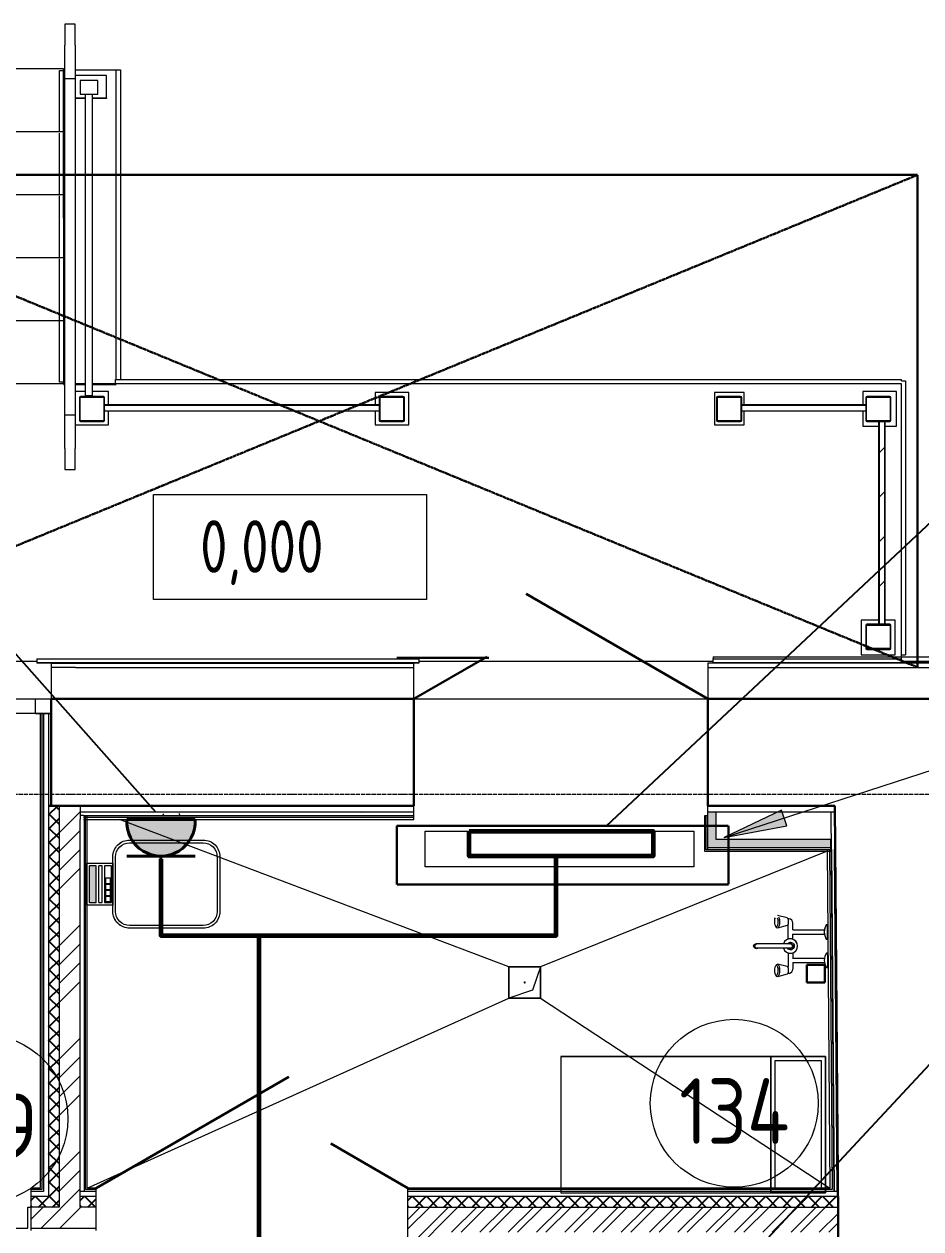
# Model space of a CAD drawing. Header units: millimetres. Extents: x -32 to 417638015, y -35 to 175284279.
# Drawn here: x 220650 to 224921, y 92743 to 98480 of the extents above; entities that cross this region are included whole.
import ezdxf
from ezdxf.enums import TextEntityAlignment as Align

# ---------------------------------------------------------------- set-up
doc = ezdxf.new("R2010")
doc.units = ezdxf.units.MM
doc.linetypes.add('ADSK_Линия сетки', pattern=[25, 20, -2.5, 0, -2.5])
doc.linetypes.add('ADSK_Штриховая_ш3 п1_5', pattern=[4.5, 3, -1.5])
for name, color, linetype, lineweight in [('.', 7, 'Continuous', 40), ('_ЭМ_гофра', 5, 'Continuous', 60), ('_ЭМ_ТХ_пищеблок', 7, 'Continuous', 30), ('Аннотация', 7, 'Continuous', 18), ('Атрибут', 7, 'Continuous', 5), ('Двери', 7, 'Continuous', 9), ('Лестницы', 7, 'Continuous', 9), ('Обобщенные модели', 7, 'Continuous', 18), ('Оборудование', 7, 'Continuous', 18), ('Ограждение', 7, 'Continuous', 9), ('Оси', 253, 'Continuous', 9), ('Отметки', 7, 'Continuous', 9), ('Перекрытие', 7, 'Continuous', 18), ('Пищ_ОБорудование', 7, 'Continuous', 0), ('Стены внутренние', 7, 'Continuous', 18), ('Стены наружные', 7, 'Continuous', 18), ('Стены несущие', 7, 'Continuous', 30), ('Стены отделка', 7, 'Continuous', 30), ('Стены штриховка', 7, 'Continuous', 9), ('ТХ', 5, 'Continuous', 0), ('ШТРИХОВКА', 252, 'Continuous', 15), ('ЭМ', 5, 'Continuous', 40), ('ЭО', 94, 'Continuous', 30)]:
    doc.layers.add(name, color=color, linetype=linetype, lineweight=lineweight)
for name, color, linetype in [('PDF __ЭМ_Надписи', 7, 'Continuous'), ('Тонкая', 7, 'Continuous'), ('ЭОМ_Лотки рабочие', 5, 'Continuous')]:
    doc.layers.add(name, color=color, linetype=linetype)
doc.layers.add('Линии', color=7, linetype='Continuous', lineweight=9, true_color=0x00a600)
doc.styles.add('GOST Common', font='GOST_Common.ttf', dxfattribs={"width": 0.9, "height": 350})
doc.styles.add('GOST Common_3', font='GOST_Common.ttf', dxfattribs={"width": 0.8, "height": 350})
doc.styles.add('ISOCPEUR', font='isocpeur.ttf', dxfattribs={"width": 0.85, "height": 275})
pattern_1 = [(45, (557.2, 188.9), (-106.06602, 106.06602), [])]

# ---------------------------------------------------------------- blocks, each defined once
blk = doc.blocks.new('_ЭМ_ТХ_Пищеблок')
at = {"layer": 'Пищ_ОБорудование', "linetype": 'Continuous', "lineweight": 0}
blk.add_hatch(color=8, dxfattribs=at).paths.add_polyline_path([(57766, 44857, -0.414214), (57768, 44859), (57797.5, 44859, -0.414214), (57799.5, 44857), (57799.5, 44686.2, -0.414214), (57797.5, 44684.2), (57768, 44684.2, -0.414214), (57766, 44686.2)], flags=0)
at = {"layer": 'Оборудование', "color": 8}
for p, q in [((59365.5, 45024), (60645.5, 45024)), ((59365.5, 44854), (59365.5, 45024)), ((60645.5, 45024), (60645.5, 44854)), ((60645.5, 44854), (59365.5, 44854))]:
    blk.add_line(p, q, dxfattribs=at)
blk.add_lwpolyline([(60012.3, 43951.4), (60012.3, 43301.4), (61272.3, 43301.4), (61272.3, 43951.4), (60012.3, 43951.4), (61012.3, 43951.4), (61012.3, 43301.4)], dxfattribs=at)
for points in [[(61012.3, 43301.4), (61012.3, 43951.4), (61272.3, 43951.4), (61272.3, 43301.4)], [(61032.3, 43321.4), (61032.3, 43931.4), (61252.3, 43931.4), (61252.3, 43321.4)]]:
    blk.add_lwpolyline(points, close=True, dxfattribs=at)
at = {"layer": 'Пищ_ОБорудование', "color": 8, "linetype": 'Continuous', "lineweight": 0, "flags": 128}
for points in [[(58388.3, 44901.6), (58388.3, 44641.6, -0.414214), (58308.3, 44561.6), (57958.3, 44561.6, -0.414214), (57878.3, 44641.6), (57878.3, 44901.6, -0.414214), (57958.3, 44981.6), (58308.3, 44981.6, -0.414214)], [(58375.3, 44901.6), (58375.3, 44641.6, -0.414214), (58308.3, 44574.6), (57958.3, 44574.6, -0.414214), (57891.3, 44641.6), (57891.3, 44901.6, -0.414214), (57958.3, 44968.6), (58308.3, 44968.6, -0.414214)], [(57766, 44857), (57766, 44686.2, 0.414214), (57768, 44684.2), (57797.5, 44684.2, 0.414214), (57799.5, 44686.2), (57799.5, 44857, 0.414214), (57797.5, 44859), (57768, 44859, 0.414214)], [(57810.6, 44857), (57810.6, 44686.2, 0.414214), (57812.6, 44684.2), (57825.4, 44684.2, 0.414214), (57827.4, 44686.2), (57827.4, 44857, 0.414214), (57825.4, 44859), (57812.6, 44859, 0.414214)], [(57838.5, 44857), (57838.5, 44686.2, 0.414214), (57840.5, 44684.2), (57870, 44684.2, 0.414214), (57872, 44686.2), (57872, 44857, 0.414214), (57870, 44859), (57840.5, 44859, 0.414214)]]:
    blk.add_lwpolyline(points, format="xyb", close=True, dxfattribs=at)
for points in [[(57753.3, 44871.6), (57878.3, 44871.6), (57878.3, 44671.6), (57753.3, 44671.6)], [(57843.2, 44799.4), (57843.2, 44774.7), (57867, 44774.7), (57867, 44799.4)], [(57843.2, 44770.6), (57843.2, 44745.9), (57867, 44745.9), (57867, 44770.6)], [(57843.2, 44741.7), (57843.2, 44717), (57867, 44717), (57867, 44741.7)], [(57843.2, 44712.9), (57843.2, 44688.2), (57867, 44688.2), (57867, 44712.9)]]:
    blk.add_lwpolyline(points, close=True, dxfattribs=at)
at = {"layer": 'ТХ', "color": 8, "linetype": 'Continuous'}
for p, q in [((61030.7, 44592.1), (61031, 44599.5)), ((61031.1, 44584.6), (61030.7, 44592.1)), ((61031, 44599.5), (61032, 44606.2)), ((61032.2, 44577.9), (61031.1, 44584.6)), ((61032, 44606.2), (61033.7, 44611.6)), ((61033.9, 44572.6), (61032.2, 44577.9)), ((61042.4, 44611.6), (61044.1, 44606.3)), ((61044.2, 44578), (61042.6, 44572.6)), ((61089.6, 44610.5), (61043.7, 44622.3)), ((61089.8, 44574.3), (61044, 44562)), ((61044.1, 44606.3), (61045.2, 44599.6)), ((61045.3, 44584.7), (61044.2, 44578)), ((61045.2, 44599.6), (61045.6, 44592.2)), ((61045.6, 44592.2), (61045.3, 44584.7)), ((61049.2, 44616.6), (61051.3, 44609.9)), ((61051.5, 44574.5), (61049.5, 44567.8)), ((61051.3, 44609.9), (61052.7, 44601.5)), ((61052.8, 44582.9), (61051.5, 44574.5)), ((61052.7, 44601.5), (61053.2, 44592.2)), ((61053.2, 44592.2), (61052.8, 44582.9)), ((61089.6, 44610.5), (61091.3, 44609.6)), ((61091.5, 44575.2), (61089.8, 44574.3)), ((61091.3, 44609.6), (61092.9, 44607)), ((61093.1, 44577.8), (61091.5, 44575.2)), ((61092.9, 44607), (61094.2, 44603.1)), ((61099.8, 44606.8), (61093.1, 44606.5)), ((61094.3, 44581.8), (61093.1, 44577.8)), ((61094.2, 44603.1), (61095, 44598)), ((61095.1, 44586.8), (61094.3, 44581.8)), ((61095, 44598), (61095.3, 44592.4)), ((61095.3, 44592.4), (61095.1, 44586.8)), ((61116.4, 44554.4), (61116.4, 44586.1)), ((61282.9, 44578.3), (61276.5, 44578.3)), ((61282.9, 44509.7), (61282.9, 44578.3)), ((61036, 44569.2), (61033.9, 44572.6)), ((61041.2, 44563.5), (61036, 44569.2)), ((61038.3, 44568), (61036, 44569.2)), ((61040.6, 44569.2), (61038.3, 44568)), ((61042.6, 44572.6), (61040.6, 44569.2)), ((61044, 44562), (61041.2, 44563.5)), ((61046.9, 44563.5), (61044, 44562)), ((61049.5, 44567.8), (61046.9, 44563.5)), ((61095.5, 44509.9), (61095.5, 44573.3)), ((61115.9, 44533.5), (61267.3, 44533.5)), ((61116.4, 44554.4), (61267.3, 44554.4)), ((61116.4, 44509.4), (61116.4, 44533.5)), ((61105.4, 44486.9), (60945.7, 44486.9)), ((61105.4, 44466.4), (60945.7, 44466.4)), ((61276.5, 44509.7), (61282.9, 44509.7)), ((61095.5, 44443.4), (61095.5, 44380)), ((61115.9, 44419.7), (61267.7, 44419.7)), ((61116.4, 44443.8), (61116.4, 44419.7)), ((61283.3, 44443.5), (61277, 44443.5)), ((61283.3, 44375), (61283.3, 44443.5)), ((61030.7, 44360.8), (61031.1, 44368.3)), ((61031.1, 44353.4), (61030.7, 44360.8)), ((61031.1, 44368.3), (61032.1, 44375)), ((61032.2, 44346.7), (61031.1, 44353.4)), ((61032.1, 44375), (61033.7, 44380.4)), ((61033.9, 44341.4), (61032.2, 44346.7)), ((61033.7, 44380.4), (61035.8, 44383.8)), ((61040.9, 44389.5), (61035.8, 44383.8)), ((61035.8, 44383.8), (61038.1, 44385)), ((61038.1, 44385), (61040.4, 44383.8)), ((61040.4, 44383.8), (61042.5, 44380.4)), ((61040.9, 44389.5), (61043.8, 44391)), ((61042.5, 44380.4), (61044.1, 44375.1)), ((61044.3, 44346.7), (61042.7, 44341.4)), ((61089.7, 44379.2), (61043.8, 44391)), ((61043.8, 44391), (61046.6, 44389.6)), ((61044.1, 44375.1), (61045.2, 44368.4)), ((61045.3, 44353.5), (61044.3, 44346.7)), ((61045.2, 44368.4), (61045.6, 44360.9)), ((61045.6, 44360.9), (61045.3, 44353.5)), ((61046.6, 44389.6), (61049.3, 44385.3)), ((61049.3, 44385.3), (61051.4, 44378.7)), ((61051.4, 44378.7), (61052.7, 44370.3)), ((61052.8, 44351.7), (61051.5, 44343.2)), ((61052.7, 44370.3), (61053.2, 44361)), ((61053.2, 44361), (61052.8, 44351.7)), ((61089.7, 44379.2), (61091.4, 44378.4)), ((61091.4, 44378.4), (61093, 44375.8)), ((61093.1, 44346.6), (61091.6, 44344)), ((61093, 44375.8), (61094.2, 44371.8)), ((61094.3, 44350.6), (61093.1, 44346.6)), ((61099.8, 44346.4), (61093.2, 44346.8)), ((61094.2, 44371.8), (61095, 44366.8)), ((61095.1, 44355.6), (61094.3, 44350.6)), ((61095, 44366.8), (61095.3, 44361.2)), ((61095.3, 44361.2), (61095.1, 44355.6)), ((61116.4, 44398.8), (61116.4, 44367.1)), ((61116.4, 44398.8), (61267.7, 44398.8)), ((61277, 44375), (61283.3, 44375)), ((61036, 44337.9), (61033.9, 44341.4)), ((61041.2, 44332.2), (61036, 44337.9)), ((61038.3, 44336.8), (61036, 44337.9)), ((61040.6, 44338), (61038.3, 44336.8)), ((61042.7, 44341.4), (61040.6, 44338)), ((61044.1, 44330.8), (61041.2, 44332.2)), ((61089.9, 44343.1), (61044.1, 44330.8)), ((61047, 44332.3), (61044.1, 44330.8)), ((61049.5, 44336.6), (61047, 44332.3)), ((61051.5, 44343.2), (61049.5, 44336.6)), ((61091.6, 44344), (61089.9, 44343.1))]:
    blk.add_line(p, q, dxfattribs=at)
for centre, radius, start, end in [((61090, 44573), 5.42, 3.03191, 57.92741), ((61095.6, 44586.5), 20.8, 358.98326, 78.22335), ((61329.6, 44544), 63.2, 147.13571, 212.86429), ((61105.2, 44476.6), 34.6, 197.19848, 162.80845), ((61330, 44409.3), 63.2, 147.13571, 212.86429), ((61090, 44380.3), 5.42, 302.07259, 356.96809), ((61095.6, 44366.8), 20.8, 281.77665, 1.01674)]:
    blk.add_arc(centre, radius, start, end, dxfattribs=at)
at = {"layer": 'ТХ', "color": 8, "linetype": 'Continuous', "extrusion": (0, 0, -1)}
for centre, major_axis, ratio, start_param, end_param in [((60939.2, 44476.6), (0, 10.2), 0.891798, 3.141593, 6.283185), ((60945.7, 44476.6), (0, 12.7), 0.884453, 2.514137, 6.910641), ((60945.7, 44476.6), (0, 10.2), 0.884469, 3.141593, 6.283185), ((61105.4, 44476.6), (-0.4, -18.1), 1, 2.153255, 7.231531), ((61105.4, 44476.6), (-8.52, 8.52), 1, 0.230564, 4.481779), ((61105.4, 44476.6), (-7.24, -7.24), 1, 2.356171, 5.497764)]:
    blk.add_ellipse(centre, major_axis=major_axis, ratio=ratio, start_param=start_param, end_param=end_param, dxfattribs=at)
at = {"layer": 'Атрибут', "color": 8, "style": 'ISOCPEUR', "width": 0.85}
blk.add_attdef('№_ПОЗИЦИИ', text='', height=150, rotation=90, dxfattribs=at).set_placement((58331.7, 39155.2), align=Align.MIDDLE_CENTER)
blk = doc.blocks.new('ТХ пищеблок....')
at = {"layer": 'Пищ_ОБорудование', "linetype": 'Continuous', "lineweight": 0}
blk.add_hatch(color=8, dxfattribs=at).paths.add_polyline_path([(5100.8, 29524.9, -0.414214), (5102.8, 29526.9), (5132.2, 29526.9, -0.414214), (5134.2, 29524.9), (5134.2, 29354.1, -0.414214), (5132.2, 29352.1), (5102.8, 29352.1, -0.414214), (5100.8, 29354.1)], flags=0)
at = {"layer": 'Оборудование', "color": 8}
for p, q in [((6700.2, 29691.8), (7980.2, 29691.8)), ((6700.2, 29521.8), (6700.2, 29691.8)), ((7980.2, 29691.8), (7980.2, 29521.8)), ((7980.2, 29521.8), (6700.2, 29521.8))]:
    blk.add_line(p, q, dxfattribs=at)
blk.add_lwpolyline([(7347, 28619.3), (7347, 27969.3), (8607, 27969.3), (8607, 28619.3), (7347, 28619.3), (8347, 28619.3), (8347, 27969.3)], dxfattribs=at)
for points in [[(8347, 27969.3), (8347, 28619.3), (8607, 28619.3), (8607, 27969.3)], [(8367, 27989.3), (8367, 28599.3), (8587, 28599.3), (8587, 27989.3)]]:
    blk.add_lwpolyline(points, close=True, dxfattribs=at)
at = {"layer": 'Пищ_ОБорудование', "color": 8, "linetype": 'Continuous', "lineweight": 0, "flags": 128}
for points in [[(5723, 29569.5), (5723, 29309.5, -0.414214), (5643, 29229.5), (5293, 29229.5, -0.414214), (5213, 29309.5), (5213, 29569.5, -0.414214), (5293, 29649.5), (5643, 29649.5, -0.414214)], [(5710, 29569.5), (5710, 29309.5, -0.414214), (5643, 29242.5), (5293, 29242.5, -0.414214), (5226, 29309.5), (5226, 29569.5, -0.414214), (5293, 29636.5), (5643, 29636.5, -0.414214)], [(5100.8, 29524.9), (5100.8, 29354.1, 0.414214), (5102.8, 29352.1), (5132.2, 29352.1, 0.414214), (5134.2, 29354.1), (5134.2, 29524.9, 0.414214), (5132.2, 29526.9), (5102.8, 29526.9, 0.414214)], [(5145.4, 29524.9), (5145.4, 29354.1, 0.414214), (5147.4, 29352.1), (5160.1, 29352.1, 0.414214), (5162.1, 29354.1), (5162.1, 29524.9, 0.414214), (5160.1, 29526.9), (5147.4, 29526.9, 0.414214)], [(5173.2, 29524.9), (5173.2, 29354.1, 0.414214), (5175.2, 29352.1), (5204.7, 29352.1, 0.414214), (5206.7, 29354.1), (5206.7, 29524.9, 0.414214), (5204.7, 29526.9), (5175.2, 29526.9, 0.414214)]]:
    blk.add_lwpolyline(points, format="xyb", close=True, dxfattribs=at)
for points in [[(5088, 29539.5), (5213, 29539.5), (5213, 29339.5), (5088, 29339.5)], [(5177.9, 29467.2), (5177.9, 29442.5), (5201.7, 29442.5), (5201.7, 29467.2)], [(5177.9, 29438.4), (5177.9, 29413.7), (5201.7, 29413.7), (5201.7, 29438.4)], [(5177.9, 29409.6), (5177.9, 29384.9), (5201.7, 29384.9), (5201.7, 29409.6)], [(5177.9, 29380.8), (5177.9, 29356.1), (5201.7, 29356.1), (5201.7, 29380.8)]]:
    blk.add_lwpolyline(points, close=True, dxfattribs=at)
at = {"layer": 'ТХ', "color": 8, "linetype": 'Continuous'}
for p, q in [((8365.4, 29259.9), (8365.7, 29267.4)), ((8365.8, 29252.5), (8365.4, 29259.9)), ((8365.7, 29267.4), (8366.7, 29274.1)), ((8366.7, 29274.1), (8368.4, 29279.4)), ((8377.1, 29279.5), (8378.8, 29274.2)), ((8424.3, 29278.3), (8378.4, 29290.1)), ((8378.8, 29274.2), (8379.9, 29267.5)), ((8379.9, 29267.5), (8380.3, 29260)), ((8380.3, 29260), (8380, 29252.6)), ((8383.9, 29284.4), (8386, 29277.8)), ((8386, 29277.8), (8387.4, 29269.4)), ((8387.4, 29269.4), (8387.9, 29260.1)), ((8387.9, 29260.1), (8387.5, 29250.7)), ((8424.3, 29278.3), (8426.1, 29277.5)), ((8426.1, 29277.5), (8427.6, 29274.9)), ((8427.6, 29274.9), (8428.9, 29270.9)), ((8434.6, 29274.6), (8427.8, 29274.3)), ((8428.9, 29270.9), (8429.7, 29265.9)), ((8429.7, 29265.9), (8430, 29260.3)), ((8430, 29260.3), (8429.8, 29254.7)), ((8366.9, 29245.8), (8365.8, 29252.5)), ((8368.6, 29240.5), (8366.9, 29245.8)), ((8370.7, 29237), (8368.6, 29240.5)), ((8375.9, 29231.3), (8370.7, 29237)), ((8373, 29235.9), (8370.7, 29237)), ((8375.3, 29237.1), (8373, 29235.9)), ((8377.3, 29240.5), (8375.3, 29237.1)), ((8378.7, 29229.9), (8375.9, 29231.3)), ((8379, 29245.8), (8377.3, 29240.5)), ((8424.5, 29242.2), (8378.7, 29229.9)), ((8381.6, 29231.4), (8378.7, 29229.9)), ((8380, 29252.6), (8379, 29245.8)), ((8384.2, 29235.7), (8381.6, 29231.4)), ((8386.2, 29242.3), (8384.2, 29235.7)), ((8387.5, 29250.7), (8386.2, 29242.3)), ((8426.2, 29243.1), (8424.5, 29242.2)), ((8427.8, 29245.7), (8426.2, 29243.1)), ((8429, 29249.7), (8427.8, 29245.7)), ((8429.8, 29254.7), (8429, 29249.7)), ((8430.2, 29177.7), (8430.2, 29241.1)), ((8450.6, 29201.4), (8602, 29201.4)), ((8451.1, 29222.3), (8451.1, 29254)), ((8451.1, 29222.3), (8602, 29222.3)), ((8451.1, 29177.3), (8451.1, 29201.4)), ((8617.6, 29246.1), (8611.2, 29246.1)), ((8617.6, 29177.5), (8617.6, 29246.1)), ((8440.1, 29154.7), (8280.4, 29154.7)), ((8611.2, 29177.5), (8617.6, 29177.5)), ((8440.1, 29134.2), (8280.4, 29134.2)), ((8430.2, 29111.2), (8430.2, 29047.8)), ((8450.6, 29087.6), (8602.4, 29087.6)), ((8451.1, 29111.7), (8451.1, 29087.6)), ((8618, 29111.4), (8611.7, 29111.4)), ((8618, 29042.8), (8618, 29111.4)), ((8365.4, 29028.7), (8365.8, 29036.1)), ((8365.9, 29021.3), (8365.4, 29028.7)), ((8365.8, 29036.1), (8366.8, 29042.9)), ((8366.8, 29042.9), (8368.4, 29048.2)), ((8368.4, 29048.2), (8370.5, 29051.6)), ((8375.6, 29057.4), (8370.5, 29051.6)), ((8370.5, 29051.6), (8372.8, 29052.8)), ((8372.8, 29052.8), (8375.1, 29051.7)), ((8375.1, 29051.7), (8377.2, 29048.3)), ((8375.6, 29057.4), (8378.5, 29058.9)), ((8377.2, 29048.3), (8378.8, 29042.9)), ((8424.4, 29047.1), (8378.5, 29058.9)), ((8378.5, 29058.9), (8381.3, 29057.4)), ((8378.8, 29042.9), (8379.9, 29036.2)), ((8379.9, 29036.2), (8380.3, 29028.8)), ((8380.3, 29028.8), (8380, 29021.3)), ((8381.3, 29057.4), (8384, 29053.2)), ((8384, 29053.2), (8386.1, 29046.5)), ((8386.1, 29046.5), (8387.4, 29038.1)), ((8387.4, 29038.1), (8387.9, 29028.8)), ((8387.9, 29028.8), (8387.5, 29019.5)), ((8424.4, 29047.1), (8426.1, 29046.2)), ((8426.1, 29046.2), (8427.7, 29043.7)), ((8427.7, 29043.7), (8428.9, 29039.7)), ((8428.9, 29039.7), (8429.8, 29034.6)), ((8429.8, 29034.6), (8430.1, 29029.1)), ((8430.1, 29029.1), (8429.8, 29023.5)), ((8451.1, 29066.7), (8451.1, 29035)), ((8451.1, 29066.7), (8602.4, 29066.7)), ((8611.7, 29042.8), (8618, 29042.8)), ((8367, 29014.5), (8365.9, 29021.3)), ((8368.6, 29009.2), (8367, 29014.5)), ((8370.7, 29005.8), (8368.6, 29009.2)), ((8375.9, 29000.1), (8370.7, 29005.8)), ((8373, 29004.6), (8370.7, 29005.8)), ((8375.3, 29005.8), (8373, 29004.6)), ((8377.4, 29009.3), (8375.3, 29005.8)), ((8378.8, 28998.6), (8375.9, 29000.1)), ((8379, 29014.6), (8377.4, 29009.3)), ((8424.6, 29011), (8378.8, 28998.6)), ((8381.7, 29000.1), (8378.8, 28998.6)), ((8380, 29021.3), (8379, 29014.6)), ((8384.2, 29004.4), (8381.7, 29000.1)), ((8386.3, 29011.1), (8384.2, 29004.4)), ((8387.5, 29019.5), (8386.3, 29011.1)), ((8426.3, 29011.8), (8424.6, 29011)), ((8427.8, 29014.4), (8426.3, 29011.8)), ((8429, 29018.4), (8427.8, 29014.4)), ((8434.6, 29014.3), (8427.9, 29014.6)), ((8429.8, 29023.5), (8429, 29018.4))]:
    blk.add_line(p, q, dxfattribs=at)
for centre, radius, start, end in [((8430.3, 29254.3), 20.8, 358.98326, 78.22335), ((8424.8, 29240.8), 5.42, 3.03191, 57.92741), ((8664.3, 29211.8), 63.2, 147.13571, 212.86429), ((8439.9, 29144.5), 34.6, 197.19848, 162.80845), ((8664.8, 29077.1), 63.2, 147.13571, 212.86429), ((8424.8, 29048.1), 5.42, 302.07259, 356.96809), ((8430.3, 29034.6), 20.8, 281.77665, 1.01674)]:
    blk.add_arc(centre, radius, start, end, dxfattribs=at)
at = {"layer": 'ТХ', "color": 8, "linetype": 'Continuous', "extrusion": (0, 0, -1)}
for centre, major_axis, ratio, start_param, end_param in [((8273.9, 29144.5), (0, 10.2), 0.891798, 3.141593, 6.283185), ((8280.4, 29144.5), (0, 12.7), 0.884453, 2.514137, 6.910641), ((8280.4, 29144.5), (0, 10.2), 0.884469, 3.141593, 6.283185), ((8440.1, 29144.5), (-0.4, -18.1), 1, 2.153255, 7.231531), ((8440.1, 29144.5), (-8.52, 8.52), 1, 0.230564, 4.481779), ((8440.1, 29144.5), (-7.24, -7.24), 1, 2.356171, 5.497764)]:
    blk.add_ellipse(centre, major_axis=major_axis, ratio=ratio, start_param=start_param, end_param=end_param, dxfattribs=at)
blk = doc.blocks.new('1 этаж')
at = {"layer": 'Аннотация', "lineweight": 9}
blk.add_hatch(color=8, dxfattribs=at).paths.add_polyline_path([(54847.15, 43027.677), (55144.65, 43082.937), (55120.211, 43158.053)])
at = {"layer": 'Ограждение'}
h = blk.add_hatch(dxfattribs=at)
h.set_pattern_fill('FP_23', color=8, style=0, pattern_type=2)
h.set_pattern_definition(pattern_1)
h.paths.add_polyline_path([(51895.616, 45013.364), (51895.616, 45122.05), (51891.616, 45122.05), (51891.616, 45013.364)])
h.paths.add_polyline_path([(51889.959, 45007.707), (51893.959, 45009.364), (51895.616, 45013.364), (51891.004, 45011.707)])
h.paths.add_polyline_path([(51889.959, 45007.707), (51889.959, 45011.707), (51781.417, 45011.707), (51781.417, 45007.707), (51877.189, 45007.707)])
h.paths.add_polyline_path([(51775.76, 45013.364), (51779.76, 45013.364), (51779.76, 45122.05), (51775.76, 45122.05), (51775.76, 45040.168)])
h.paths.add_polyline_path([(51781.417, 45007.707), (51779.76, 45012.319), (51775.76, 45013.364), (51777.417, 45009.364), (51780.245, 45008.192)])
h.paths.add_polyline_path([(51889.959, 45127.707), (51781.417, 45127.707), (51781.417, 45123.707), (51889.959, 45123.707)])
h.paths.add_polyline_path([(51895.616, 45122.05), (51893.959, 45126.05), (51889.959, 45127.707), (51891.616, 45123.095), (51893.959, 45122.483)])
h.paths.add_polyline_path([(51775.76, 45122.05), (51780.372, 45123.707), (51781.417, 45127.707), (51777.417, 45126.05)])
h = blk.add_hatch(dxfattribs=at)
h.set_pattern_fill('FP_23', color=8, style=0, pattern_type=2)
h.set_pattern_definition(pattern_1)
h.paths.add_polyline_path([(53323.733, 45013.364), (53323.733, 45122.05), (53319.733, 45122.05), (53319.733, 45013.364)])
h.paths.add_polyline_path([(53318.076, 45007.707), (53322.076, 45009.364), (53323.733, 45013.364), (53319.121, 45011.707)])
h.paths.add_polyline_path([(53318.076, 45007.707), (53318.076, 45011.707), (53209.39, 45011.707), (53209.39, 45007.707)])
h.paths.add_polyline_path([(53203.733, 45013.364), (53207.733, 45013.364), (53207.733, 45122.05), (53203.733, 45122.05), (53203.733, 45058.6)])
h.paths.add_polyline_path([(53209.39, 45007.707), (53207.733, 45012.319), (53203.733, 45013.364), (53205.39, 45009.364), (53207.733, 45008.393)])
h.paths.add_polyline_path([(53318.076, 45127.707), (53209.39, 45127.707), (53209.39, 45123.707), (53318.076, 45123.707)])
h.paths.add_polyline_path([(53323.733, 45122.05), (53322.076, 45126.05), (53318.076, 45127.707), (53319.733, 45123.095), (53322.076, 45122.483)])
h.paths.add_polyline_path([(53203.733, 45122.05), (53208.345, 45123.707), (53209.39, 45127.707), (53205.39, 45126.05)])
h = blk.add_hatch(dxfattribs=at)
h.set_pattern_fill('FP_23', color=8, style=0, pattern_type=2)
h.set_pattern_definition(pattern_1)
h.paths.add_polyline_path([(54930.76, 45013.364), (54930.76, 45122.05), (54926.76, 45122.05), (54926.76, 45013.364)])
h.paths.add_polyline_path([(54925.103, 45007.707), (54929.103, 45009.364), (54930.76, 45013.364), (54926.148, 45011.707)])
h.paths.add_polyline_path([(54925.103, 45007.707), (54925.103, 45011.707), (54816.417, 45011.707), (54816.417, 45007.707)])
h.paths.add_polyline_path([(54810.76, 45013.364), (54814.76, 45013.364), (54814.76, 45122.05), (54810.76, 45122.05), (54810.76, 45059.099)])
h.paths.add_polyline_path([(54816.417, 45007.707), (54814.76, 45012.319), (54810.76, 45013.364), (54812.417, 45009.364)])
h.paths.add_polyline_path([(54816.417, 45127.707), (54816.417, 45123.707), (54925.103, 45123.707), (54925.103, 45127.707)])
h.paths.add_polyline_path([(54810.76, 45122.05), (54815.372, 45123.707), (54816.417, 45127.707), (54812.417, 45126.05)])
h.paths.add_polyline_path([(54930.76, 45122.05), (54929.103, 45126.05), (54925.103, 45127.707), (54926.76, 45123.095), (54929.103, 45122.483)])
h = blk.add_hatch(dxfattribs=at)
h.set_pattern_fill('FP_23', color=8, style=0, pattern_type=2)
h.set_pattern_definition(pattern_1)
h.paths.add_polyline_path([(55587.419, 45007.707), (55635.103, 45007.707), (55635.103, 45011.707), (55526.417, 45011.707), (55526.417, 45007.707), (55586.859, 45007.707)])
h.paths.add_polyline_path([(55640.76, 45013.364), (55640.76, 45122.05), (55636.76, 45122.05), (55636.76, 45013.364)])
h.paths.add_polyline_path([(55635.103, 45007.707), (55639.103, 45009.364), (55640.76, 45013.364), (55636.148, 45011.707)])
h.paths.add_polyline_path([(55520.76, 45013.364), (55524.76, 45013.364), (55524.76, 45122.05), (55520.76, 45122.05), (55520.76, 45059.099)])
h.paths.add_polyline_path([(55526.417, 45007.707), (55524.76, 45012.319), (55520.76, 45013.364), (55522.417, 45009.364)])
h.paths.add_polyline_path([(55635.103, 45127.707), (55526.417, 45127.707), (55526.417, 45123.707), (55635.103, 45123.707)])
h.paths.add_polyline_path([(55640.76, 45122.05), (55639.103, 45126.05), (55635.103, 45127.707), (55636.76, 45123.095), (55639.103, 45122.483)])
h.paths.add_polyline_path([(55520.76, 45122.05), (55525.372, 45123.707), (55526.417, 45127.707), (55522.417, 45126.05)])
h = blk.add_hatch(dxfattribs=at)
h.set_pattern_fill('FP_23', color=8, style=0, pattern_type=2)
h.set_pattern_definition(pattern_1)
h.paths.add_polyline_path([(55585.165, 44042.707), (55612.184, 44042.707), (55612.184, 45007.707), (55585.165, 45007.707), (55585.165, 44199.24)])
h = blk.add_hatch(dxfattribs=at)
h.set_pattern_fill('FP_23', color=8, style=0, pattern_type=2)
h.set_pattern_definition(pattern_1)
h.paths.add_polyline_path([(55640.76, 43928.364), (55640.76, 44037.05), (55636.76, 44037.05), (55636.76, 43928.364)])
h.paths.add_polyline_path([(55635.103, 43922.707), (55639.103, 43924.364), (55640.76, 43928.364), (55636.148, 43926.707)])
h.paths.add_polyline_path([(55635.103, 43922.707), (55635.103, 43926.707), (55526.417, 43926.707), (55526.417, 43922.707), (55571.74, 43922.707)])
h.paths.add_polyline_path([(55520.76, 43928.364), (55524.76, 43928.364), (55524.76, 44037.05), (55520.76, 44037.05)])
h.paths.add_polyline_path([(55526.417, 43922.707), (55524.76, 43927.319), (55520.76, 43928.364), (55522.417, 43924.364)])
h.paths.add_polyline_path([(55635.103, 44042.707), (55526.417, 44042.707), (55526.417, 44038.707), (55635.103, 44038.707)])
h.paths.add_polyline_path([(55640.76, 44037.05), (55639.103, 44041.05), (55635.103, 44042.707), (55636.76, 44038.095)])
h.paths.add_polyline_path([(55520.76, 44037.05), (55525.372, 44038.707), (55526.417, 44042.707), (55522.417, 44041.05), (55521.369, 44038.521)])
at = {"layer": 'Стены внутренние', "lineweight": 9}
h = blk.add_hatch(dxfattribs=at)
h.set_pattern_fill('FP_12', color=8, style=0, pattern_type=2)
h.set_pattern_definition([(0, (557.2, 188.9), (406.4, 101.6), [33.528, -271.272, 33.528, -271.272, -1625.6]), (0, (557.2, 188.9), (406.4, 101.6), [-609.6, 33.528, -576.072, 33.528, -271.272, -711.2]), (0, (557.2, 188.9), (406.4, 101.6), [-1524, 33.528, -169.672, 33.528, -474.472]), (120, (709.6, 239.7), (-291.18818, 301.15272), [33.528, -271.272, 33.528, -271.272, -1625.6]), (120, (709.6, 239.7), (-291.18818, 301.15272), [-609.6, 33.528, -576.072, 33.528, -271.272, -711.2]), (120, (709.6, 239.7), (-291.18818, 301.15272), [-1524, 33.528, -169.672, 33.528, -474.472]), (240, (760.4, 442.9), (-115.21182, -402.75272), [33.528, -271.272, 33.528, -271.272, -1625.6]), (240, (760.4, 442.9), (-115.21182, -402.75272), [-609.6, 33.528, -576.072, 33.528, -271.272, -711.2]), (240, (760.4, 442.9), (-115.21182, -402.75272), [-1524, 33.528, -169.672, 33.528, -474.472])])
h.paths.add_polyline_path([(51779.336, 43132.707), (53369.201, 43132.707), (53369.201, 43147.707), (51779.336, 43147.707)])
at = {"layer": 'Стены внутренние'}
for points in [[(54809.201, 43017.707), (54809.201, 43147.707), (54769.201, 43147.707), (54769.201, 43017.707)], [(55355.223, 42977.707), (55355.506, 42977.707), (55355.223, 43017.707), (54769.201, 43017.707), (54769.201, 42977.707), (55043.947, 42977.707)]]:
    blk.add_hatch(color=8, dxfattribs=at).paths.add_polyline_path(points)
at = {"layer": 'Стены штриховка'}
h = blk.add_hatch(dxfattribs=at)
h.set_pattern_fill('ANSI34', color=8, scale=20)
h.set_pattern_definition([(45, (-31496.66, 188.9), (-269.4077, 269.4077), []), (45, (-31406.86, 188.9), (-269.4077, 269.4077), []), (45, (-31317.06, 188.9), (-269.4077, 269.4077), []), (45, (-31227.26, 188.9), (-269.4077, 269.4077), [])])
h.paths.add_polyline_path([(50514.336, 41167.707), (50514.336, 41267.707), (50399.336, 41267.707), (50399.336, 41167.707)])
h.paths.add_polyline_path([(46579.055, 41267.707), (46579.055, 41167.707), (47185.157, 41167.707), (47185.157, 41267.707)])
h.paths.add_polyline_path([(48829.336, 41167.707), (48829.336, 41267.707), (48115.157, 41267.707), (48115.157, 41167.707)])
h.paths.add_polyline_path([(51855.157, 41167.707), (51855.157, 41267.707), (51779.336, 41267.707), (51779.336, 43177.707), (51679.336, 43177.707), (51679.336, 41267.707), (51544.336, 41267.707), (51544.336, 41167.707)])
h = blk.add_hatch(dxfattribs=at)
h.set_pattern_fill('ANSI32', color=8, scale=10)
h.set_pattern_definition([(45, (-31496.66, 188.9), (-67.35192, 67.35192), []), (45, (-31451.76, 188.9), (-67.35192, 67.35192), [])])
h.paths.add_polyline_path([(48180.157, 39580.594), (48705.157, 39580.594), (48705.157, 39700.594), (48060.157, 39700.594), (48060.157, 37262.867), (48180.157, 37260.838)])
h.paths.add_polyline_path([(49875.157, 39580.594), (50447.657, 39580.594), (50447.657, 39700.594), (49635.157, 39700.594), (49635.157, 39580.594), (49755.157, 39580.594), (49755.157, 37234.2), (49875.157, 37232.17)])
h.paths.add_polyline_path([(51953.917, 39700.594), (51377.657, 39700.594), (51377.657, 39580.594), (51495.157, 39580.594), (51495.157, 37204.771), (51615.157, 37202.741), (51615.157, 39580.594), (51953.917, 39580.594)])
h.paths.add_polyline_path([(53340.157, 39700.594), (53328.157, 39700.594), (52883.917, 39700.594), (52883.917, 39580.594), (53340.157, 39580.594)])
h.paths.add_polyline_path([(53340.157, 41017.707), (53460.157, 41017.707), (53460.157, 41147.707), (55390.68, 41147.707), (55389.709, 41267.707), (53340.157, 41267.707)])
h.paths.add_polyline_path([(53460.157, 39987.707), (53340.157, 39987.707), (53340.157, 37193.569), (53340.496, 37193.563), (53460.157, 37177.015)])
at = {"layer": 'Тонкая', "transparency": 33554687}
h = blk.add_hatch(dxfattribs=at)
h.set_pattern_fill('ANSI37', color=8, scale=15, angle=90)
h.set_pattern_definition([(135, (-31496.663, 188.9), (-33.67596, -33.67596), []), (225, (-31496.663, 188.9), (33.67596, -33.67596), [])])
h.paths.add_polyline_path([(51679.336, 43177.707), (51629.336, 43177.707), (51629.336, 41317.707), (51544.336, 41317.707), (51544.336, 41267.707), (51679.336, 41267.707)])
h = blk.add_hatch(dxfattribs=at)
h.set_pattern_fill('ANSI37', color=8, scale=15, angle=90)
h.set_pattern_definition([(135, (-31261.663, 188.9), (-33.67596, -33.67596), []), (225, (-31261.663, 188.9), (33.67596, -33.67596), [])])
h.paths.add_polyline_path([(51855.157, 41317.707), (51779.336, 41317.707), (51779.336, 41267.707), (51855.157, 41267.707)])
h = blk.add_hatch(dxfattribs=at)
h.set_pattern_fill('ANSI37', color=8, scale=15, angle=90)
h.set_pattern_definition([(135, (-29700.84, 188.9), (-33.67596, -33.67596), []), (225, (-29700.84, 188.9), (33.67596, -33.67596), [])])
h.paths.add_polyline_path([(55390.429, 41267.707), (55390.024, 41317.707), (53340.157, 41317.707), (53340.157, 41267.707)])
at = {"layer": 'Аннотация', "color": 8, "lineweight": 20}
for p, q in [((52129.222, 44161.415), (52129.222, 44661.415)), ((52129.222, 44661.415), (53429.222, 44661.415)), ((53429.222, 44661.415), (53429.222, 44161.415)), ((53429.222, 44161.415), (52129.222, 44161.415))]:
    blk.add_line(p, q, dxfattribs=at)
at = {"layer": 'Аннотация', "color": 8, "lineweight": 9}
for p, q in [((54847.15, 43027.677), (57000.757, 43728.364)), ((55120.211, 43158.053), (54847.15, 43027.677)), ((55144.65, 43082.937), (55120.211, 43158.053)), ((54847.15, 43027.677), (55144.65, 43082.937))]:
    blk.add_line(p, q, dxfattribs=at)
at = {"layer": 'Двери', "color": 8, "lineweight": 30}
for p, q in [((54769.201, 43687.707), (53903.175, 44187.707)), ((53369.201, 43687.707), (53715.611, 43887.707)), ((51855.157, 41357.707), (52773.763, 41888.064)), ((53340.157, 41357.707), (52972.715, 41569.85))]:
    blk.add_line(p, q, dxfattribs=at)
at = {"layer": 'Двери', "color": 8}
for q in [(51566.187, 43687.707), (51641.187, 43617.707)]:
    blk.add_line((51566.187, 43617.707), q, dxfattribs=at)
at = {"layer": 'Лестницы', "color": 8}
for p, q in [((51700.76, 46687.707), (50400.76, 46687.707)), ((51700.76, 46687.707), (50400.76, 46687.707)), ((51700.76, 46687.707), (51700.76, 46682.425)), ((51700.76, 46387.707), (50400.76, 46387.707)), ((51700.76, 46387.707), (50400.76, 46387.707)), ((51700.76, 46387.707), (51700.76, 46382.425)), ((51700.76, 46087.707), (50400.76, 46087.707)), ((51700.76, 46087.707), (50400.76, 46087.707)), ((51700.76, 46087.707), (51700.76, 46082.425)), ((51700.76, 45787.707), (50400.76, 45787.707)), ((51700.76, 45787.707), (50400.76, 45787.707)), ((51700.76, 45787.707), (51700.76, 45782.425)), ((51700.76, 45487.707), (50400.76, 45487.707)), ((51700.76, 45487.707), (50400.76, 45487.707)), ((51700.76, 45487.707), (51700.76, 45484.179)), ((51700.76, 45187.707), (50400.76, 45187.707))]:
    blk.add_line(p, q, dxfattribs=at)
at = {"layer": 'Линии', "color": 8, "linetype": 'ADSK_Штриховая_ш3 п1_5', "lineweight": 30}
for p, q in [((55768.181, 46182.425), (50068.181, 46182.425)), ((55768.181, 46182.425), (50068.181, 43837.707)), ((50068.181, 46182.425), (55768.181, 43837.707)), ((55768.181, 43837.707), (55768.181, 46182.425)), ((53287.117, 43882.425), (53727.117, 43882.425)), ((53287.117, 43082.902), (54867.117, 43082.902)), ((53287.117, 42802.902), (53287.117, 43082.902)), ((54867.117, 43082.902), (54867.117, 42802.902)), ((54867.117, 42802.902), (53287.117, 42802.902)), ((55240.501, 42421.855), (55326.779, 42421.855)), ((55240.501, 42336.933), (55240.501, 42421.855)), ((55326.779, 42421.855), (55326.779, 42336.933)), ((55326.779, 42336.933), (55240.501, 42336.933))]:
    blk.add_line(p, q, dxfattribs=at)
at = {"layer": 'Линии', "color": 8}
for centre in [(54894.976, 41761.774), (51320.533, 41688.677)]:
    blk.add_circle(centre, 400, dxfattribs=at)
at = {"layer": 'Обобщенные модели', "color": 8}
for p, q in [((53821.766, 42262.312), (53821.766, 42412.312)), ((53821.766, 42412.312), (53971.766, 42412.312)), ((53971.766, 42412.312), (53821.766, 42412.312)), ((53821.766, 42412.312), (53821.766, 42262.312)), ((53971.766, 42412.312), (53934.266, 42299.812)), ((53971.766, 42412.312), (53971.766, 42262.312)), ((53971.766, 42262.312), (53971.766, 42412.312)), ((53934.266, 42299.812), (53821.766, 42262.312)), ((53971.766, 42262.312), (53821.766, 42262.312)), ((53821.766, 42262.312), (53971.766, 42262.312))]:
    blk.add_line(p, q, dxfattribs=at)
for start, end in [(0, 180), (120, 180), (180, 0), (240, 345), (15, 90)]:
    blk.add_arc((53896.766, 42337.312), 2.5, start, end, dxfattribs=at)
at = {"layer": 'Ограждение', "color": 8}
for p, q in [((51756.064, 46900.462), (51706.064, 46900.462)), ((51706.064, 46900.462), (51706.064, 46800.462)), ((51756.064, 46800.462), (51756.064, 46900.462)), ((51706.064, 46640.462), (51706.064, 46800.462)), ((51756.064, 46800.462), (51756.064, 46640.462)), ((51706.064, 45040.168), (51706.064, 46640.462)), ((51756.064, 46640.462), (51706.064, 46640.462)), ((51905.456, 46655.519), (51756.064, 46655.519)), ((51756.064, 46640.462), (51756.064, 45040.168)), ((51905.456, 46548.598), (51905.456, 46655.519)), ((51863.95, 46631.662), (51778.831, 46631.662)), ((51778.831, 46631.662), (51778.831, 46566.246)), ((51863.95, 46566.246), (51863.95, 46631.662)), ((51756.064, 46548.598), (51804.064, 46548.598)), ((51804.064, 46545.874), (51756.064, 46545.874)), ((51778.831, 46566.246), (51863.95, 46566.246)), ((51804.064, 45130.193), (51804.064, 46566.246)), ((51836.064, 46566.246), (51836.064, 45130.193)), ((51836.064, 46548.598), (51905.456, 46548.598)), ((51905.456, 46545.874), (51836.064, 46545.874)), ((51905.456, 46548.598), (51905.456, 46545.874)), ((51804.064, 45150.989), (51756.064, 45150.989)), ((51914.809, 45150.989), (51836.064, 45150.989)), ((51914.809, 45088.277), (51914.809, 45150.989)), ((55667.328, 45151.707), (55507.936, 45151.707)), ((55507.936, 45151.707), (55507.936, 45088.268)), ((55667.328, 44986.726), (55667.328, 45151.707)), ((53344.134, 45145.546), (53183.733, 45145.546)), ((53183.733, 45145.546), (53183.733, 45088.271)), ((53344.134, 44992.083), (53344.134, 45145.546)), ((54941.323, 45145.546), (54800.76, 45145.546)), ((54800.76, 45145.546), (54800.76, 44992.083)), ((54941.323, 45088.277), (54941.323, 45145.546)), ((51706.064, 44880.168), (51706.064, 45040.168)), ((51706.064, 45040.168), (51756.064, 45040.168)), ((51756.064, 45040.168), (51756.064, 44880.168)), ((51895.76, 45088.429), (51895.76, 45084.298)), ((51895.76, 45088.429), (53203.733, 45088.429)), ((51895.76, 45063.429), (51895.76, 45084.298)), ((53203.733, 45084.298), (51895.76, 45084.298)), ((51895.76, 45063.429), (51895.76, 45058.429)), ((51895.76, 45058.429), (53203.733, 45058.429)), ((51914.809, 44992.083), (51914.809, 45058.607)), ((53183.733, 45058.6), (53183.733, 44992.083)), ((54930.76, 45088.429), (55520.76, 45088.429)), ((55520.76, 45084.298), (54930.76, 45084.298)), ((54930.76, 45058.429), (55520.76, 45058.429)), ((54941.323, 44992.083), (54941.323, 45058.609)), ((55507.936, 45058.6), (55507.936, 44986.726)), ((51756.064, 44992.083), (51914.809, 44992.083)), ((53183.733, 44992.083), (53344.134, 44992.083)), ((54800.76, 44992.083), (54941.323, 44992.083)), ((55507.936, 44986.726), (55583.828, 44986.726)), ((55583.713, 44042.707), (55583.713, 45007.707)), ((55613.612, 44986.726), (55667.328, 44986.726)), ((55613.713, 44042.707), (55613.713, 45007.707)), ((51706.064, 44880.168), (51706.064, 44780.168)), ((51756.064, 44780.168), (51756.064, 44880.168)), ((51706.064, 44780.168), (51756.064, 44780.168)), ((55583.822, 44062.707), (55498.713, 44062.707)), ((55498.713, 44062.707), (55498.713, 43897.707)), ((55660.76, 44062.707), (55613.606, 44062.707)), ((55660.76, 43897.707), (55660.76, 44062.707)), ((55498.713, 43897.707), (55660.76, 43897.707))]:
    blk.add_line(p, q, dxfattribs=at)
at = {"layer": 'Ограждение', "color": 8, "lineweight": 18}
for p, q in [((51775.76, 45122.05), (51775.76, 45013.364)), ((51779.76, 45013.364), (51779.76, 45122.05)), ((51889.959, 45127.707), (51781.417, 45127.707)), ((51781.417, 45123.707), (51889.959, 45123.707)), ((51804.064, 45130.193), (51804.064, 45127.707)), ((51836.064, 45130.193), (51804.064, 45130.193)), ((51804.064, 45127.707), (51836.064, 45127.707)), ((51836.064, 45127.707), (51836.064, 45130.193)), ((51891.616, 45122.05), (51891.616, 45013.364)), ((51895.616, 45013.364), (51895.616, 45122.05)), ((53203.733, 45122.05), (53203.733, 45013.364)), ((53207.733, 45013.364), (53207.733, 45122.05)), ((53318.076, 45127.707), (53209.39, 45127.707)), ((53209.39, 45123.707), (53318.076, 45123.707)), ((53319.733, 45122.05), (53319.733, 45013.364)), ((53323.733, 45013.364), (53323.733, 45122.05)), ((54810.76, 45122.05), (54810.76, 45013.364)), ((54814.76, 45013.364), (54814.76, 45122.05)), ((54925.103, 45127.707), (54816.417, 45127.707)), ((54816.417, 45123.707), (54925.103, 45123.707)), ((54926.76, 45122.05), (54926.76, 45013.364)), ((54930.76, 45013.364), (54930.76, 45122.05)), ((55520.76, 45122.05), (55520.76, 45013.364)), ((55524.76, 45013.364), (55524.76, 45122.05)), ((55635.103, 45127.707), (55526.417, 45127.707)), ((55526.417, 45123.707), (55635.103, 45123.707)), ((55636.76, 45122.05), (55636.76, 45013.364)), ((55640.76, 45013.364), (55640.76, 45122.05)), ((51889.959, 45011.707), (51781.417, 45011.707)), ((51781.417, 45007.707), (51889.959, 45007.707)), ((53318.076, 45011.707), (53209.39, 45011.707)), ((53209.39, 45007.707), (53318.076, 45007.707)), ((54925.103, 45011.707), (54816.417, 45011.707)), ((54816.417, 45007.707), (54925.103, 45007.707)), ((55635.103, 45011.707), (55526.417, 45011.707)), ((55526.417, 45007.707), (55635.103, 45007.707)), ((55612.184, 45007.707), (55585.165, 45007.707)), ((55585.165, 45007.707), (55585.165, 44042.707)), ((55612.184, 44042.707), (55612.184, 45007.707)), ((55520.76, 44037.05), (55520.76, 43928.364)), ((55524.76, 43928.364), (55524.76, 44037.05)), ((55635.103, 44042.707), (55526.417, 44042.707)), ((55526.417, 44038.707), (55635.103, 44038.707)), ((55585.165, 44042.707), (55612.184, 44042.707)), ((55636.76, 44037.05), (55636.76, 43928.364)), ((55640.76, 43928.364), (55640.76, 44037.05)), ((55635.103, 43926.707), (55526.417, 43926.707)), ((55526.417, 43922.707), (55635.103, 43922.707))]:
    blk.add_line(p, q, dxfattribs=at)
for centre, radius, start, end in [((51781.417, 45122.05), 5.657, 90, 180), ((51781.417, 45122.05), 1.657, 90, 180), ((51889.959, 45122.05), 5.657, 0, 90), ((51889.959, 45122.05), 1.657, 0, 90), ((53209.39, 45122.05), 5.657, 90, 180), ((53209.39, 45122.05), 1.657, 90, 180), ((53318.076, 45122.05), 5.657, 0, 90), ((53318.076, 45122.05), 1.657, 0, 90), ((54816.417, 45122.05), 5.657, 90, 180), ((54816.417, 45122.05), 1.657, 90, 180), ((54925.103, 45122.05), 5.657, 0, 90), ((54925.103, 45122.05), 1.657, 0, 90), ((55526.417, 45122.05), 5.657, 90, 180), ((55526.417, 45122.05), 1.657, 90, 180), ((55635.103, 45122.05), 5.657, 0, 90), ((55635.103, 45122.05), 1.657, 0, 90), ((51781.417, 45013.364), 5.657, 180, 270), ((51781.417, 45013.364), 1.657, 180, 270), ((51889.959, 45013.364), 5.657, 270, 0), ((51889.959, 45013.364), 1.657, 270, 0), ((53209.39, 45013.364), 5.657, 180, 270), ((53209.39, 45013.364), 1.657, 180, 270), ((53318.076, 45013.364), 5.657, 270, 0), ((53318.076, 45013.364), 1.657, 270, 0), ((54816.417, 45013.364), 5.657, 180, 270), ((54816.417, 45013.364), 1.657, 180, 270), ((54925.103, 45013.364), 5.657, 270, 0), ((54925.103, 45013.364), 1.657, 270, 0), ((55526.417, 45013.364), 5.657, 180, 270), ((55526.417, 45013.364), 1.657, 180, 270), ((55635.103, 45013.364), 5.657, 270, 0), ((55635.103, 45013.364), 1.657, 270, 0), ((55526.417, 44037.05), 5.657, 90, 180), ((55526.417, 44037.05), 1.657, 90, 180), ((55635.103, 44037.05), 5.657, 0, 90), ((55635.103, 44037.05), 1.657, 0, 90), ((55526.417, 43928.364), 5.657, 180, 270), ((55526.417, 43928.364), 1.657, 180, 270), ((55635.103, 43928.364), 5.657, 270, 0), ((55635.103, 43928.364), 1.657, 270, 0)]:
    blk.add_arc(centre, radius, start, end, dxfattribs=at)
at = {"layer": 'Оси', "color": 8, "linetype": 'ADSK_Линия сетки'}
blk.add_line((-9557.528, 43233.902), (56672.201, 43233.902), dxfattribs=at)
at = {"layer": 'Перекрытие', "color": 8}
for p, q in [((51706.064, 45187.707), (50286.064, 45187.707)), ((51804.064, 45187.707), (51756.064, 45187.707)), ((51948.26, 45187.707), (51836.064, 45187.707)), ((55690.76, 43857.707), (55690.76, 43897.707)), ((50501.187, 43687.707), (51641.187, 43687.707)), ((53369.201, 43687.707), (54769.201, 43687.707)), ((51641.187, 43617.707), (50501.187, 43617.707)), ((53821.766, 42412.312), (51967.336, 43112.707)), ((55337.092, 42961.807), (53971.766, 42412.312)), ((51812.336, 41357.707), (53821.766, 42262.312)), ((53971.766, 42262.312), (55350.379, 41357.707)), ((51529.336, 41167.707), (51529.336, 41267.707)), ((51529.336, 41267.707), (51544.336, 41267.707)), ((50529.336, 41167.707), (51529.336, 41167.707))]:
    blk.add_line(p, q, dxfattribs=at)
at = {"layer": 'Стены внутренние', "color": 8}
for p, q in [((51700.76, 46387.707), (51700.76, 46682.425)), ((51700.76, 46682.425), (51706.064, 46682.425)), ((51756.064, 46682.425), (51950.76, 46682.425)), ((51700.76, 46087.707), (51700.76, 46382.425)), ((51700.76, 45977.198), (51700.76, 46082.425)), ((51700.76, 45187.707), (51700.76, 45195.207)), ((51706.064, 45182.425), (51700.76, 45182.425)), ((51804.064, 45182.425), (51756.064, 45182.425)), ((51950.76, 45182.425), (51836.064, 45182.425))]:
    blk.add_line(p, q, dxfattribs=at)
at = {"layer": 'Стены наружные', "color": 8}
for p, q in [((51680.76, 46387.707), (51680.76, 46679.925)), ((51680.76, 46679.925), (51700.76, 46679.925)), ((51950.76, 45207.707), (51950.76, 46682.425)), ((51950.76, 46682.425), (51970.76, 46682.425)), ((51970.76, 46682.425), (51970.76, 45207.707)), ((51680.76, 46087.707), (51680.76, 46380.989)), ((51680.76, 45787.707), (51680.76, 46082.052)), ((51700.76, 45977.198), (51700.76, 45787.707)), ((51680.76, 45487.707), (51680.76, 45783.116)), ((51700.76, 45783.116), (51700.76, 45487.707)), ((51680.76, 45195.207), (51680.76, 45484.179)), ((51700.76, 45484.179), (51700.76, 45195.207)), ((51948.26, 45207.707), (55690.76, 45207.707)), ((51948.26, 45187.707), (51948.26, 45207.707)), ((55690.76, 45202.425), (55690.76, 45207.707)), ((51700.76, 45195.207), (51680.76, 45195.207)), ((55690.76, 45187.707), (51948.26, 45187.707)), ((55690.76, 45202.425), (55710.76, 45202.425)), ((55690.76, 43897.707), (55690.76, 45187.707)), ((55710.76, 45202.425), (55710.76, 43897.707)), ((54793.589, 43887.707), (55983.508, 43887.707)), ((54793.589, 43887.707), (54793.589, 43877.678)), ((55690.76, 43897.707), (55710.76, 43897.707)), ((50573.187, 43867.707), (51573.187, 43867.707)), ((51573.187, 43877.707), (53392.201, 43877.707)), ((51573.187, 43877.707), (51573.187, 43857.707)), ((51641.187, 43857.707), (51573.187, 43857.707)), ((53392.201, 43857.707), (53369.201, 43857.707)), ((53392.201, 43877.707), (53392.201, 43857.707)), ((53392.201, 43867.707), (54792.201, 43867.707)), ((54792.201, 43877.707), (55689.81, 43877.707)), ((54792.201, 43877.707), (54792.201, 43857.707)), ((55689.81, 43877.707), (55689.81, 43858.707)), ((55689.81, 43867.707), (55963.67, 43867.707))]:
    blk.add_line(p, q, dxfattribs=at)
at = {"layer": 'Стены несущие', "color": 8}
for p, q in [((51641.187, 43687.707), (53369.201, 43687.707)), ((51641.187, 43687.707), (51641.187, 43177.707)), ((53369.201, 43177.707), (53369.201, 43687.707)), ((54769.201, 43687.707), (54769.201, 43177.707)), ((54769.201, 43687.707), (55880.154, 43687.707)), ((53369.201, 43177.707), (51629.336, 43177.707)), ((55374.262, 43177.707), (54769.201, 43177.707)), ((55374.262, 43177.707), (55420.682, 37438.117))]:
    blk.add_line(p, q, dxfattribs=at)
at = {"layer": 'Стены отделка', "color": 8, "lineweight": 9}
for p, q in [((53392.201, 43858.707), (51573.187, 43858.707)), ((51641.187, 43857.707), (51641.187, 43687.707)), ((51641.187, 43857.707), (53369.201, 43857.707)), ((51756.971, 43837.707), (51641.187, 43837.707)), ((53369.201, 43687.707), (53369.201, 43857.707)), ((56049.504, 43857.707), (54769.201, 43857.707)), ((54769.201, 43857.707), (54769.201, 43687.707)), ((54769.201, 43837.707), (54929.701, 43837.707)), ((56039.584, 43858.707), (54792.201, 43858.707)), ((51641.187, 43687.707), (51641.187, 43687.707)), ((51779.336, 43177.707), (51779.336, 43112.707)), ((51791.971, 43147.707), (51779.336, 43147.707)), ((53369.201, 43112.707), (53369.201, 43177.707)), ((54769.201, 42969.757), (54769.201, 43177.707)), ((55355.223, 43147.707), (54769.201, 43147.707)), ((54809.201, 43017.707), (54809.201, 43147.707)), ((55375.222, 43147.911), (55355.223, 43147.749)), ((55355.223, 43147.749), (55369.822, 41342.707)), ((55421.285, 37452.462), (55375.222, 43147.911)), ((51795.236, 43132.707), (51779.336, 43132.707)), ((51795.236, 43112.707), (53369.201, 43112.707)), ((51799.336, 41342.707), (51799.336, 43132.707)), ((51805.336, 41350.707), (51805.336, 43132.707)), ((51812.336, 41357.707), (51812.336, 43132.707)), ((54753.301, 43130.207), (54753.301, 42961.807)), ((54769.201, 43130.207), (54753.301, 43130.207)), ((55355.506, 42977.707), (54769.201, 42977.707)), ((55355.506, 43017.707), (54809.201, 43017.707)), ((55337.342, 42969.615), (55350.379, 41357.707)), ((55354.841, 42961.807), (55354.841, 42977.707)), ((55355.506, 42977.707), (55355.506, 43017.707)), ((55385.501, 41342.707), (55372.341, 42969.899)), ((54753.301, 42961.807), (55354.841, 42961.807)), ((51544.336, 41357.707), (51544.336, 41155.707)), ((51855.157, 41357.707), (51812.336, 41357.707)), ((51855.157, 41155.707), (51855.157, 41357.707)), ((55350.379, 41357.707), (53340.157, 41357.707))]:
    blk.add_line(p, q, dxfattribs=at)
at = {"layer": 'Стены штриховка', "color": 8}
for p, q in [((51756.971, 43837.707), (53369.201, 43837.707)), ((54929.701, 43837.707), (56029.665, 43837.707)), ((51679.336, 43177.707), (51679.336, 41267.707)), ((53369.201, 43147.707), (51791.971, 43147.707)), ((51779.336, 41267.707), (51779.336, 43112.707)), ((51795.236, 43132.707), (53369.201, 43132.707)), ((51795.236, 43123.707), (53369.201, 43123.707)), ((54760.201, 42968.707), (54760.201, 43130.207)), ((55354.841, 42968.707), (54760.201, 42968.707)), ((55348.341, 42969.704), (55361.436, 41350.707)), ((55357.341, 42969.777), (55370.501, 41342.707)), ((51855.157, 41342.707), (51779.336, 41342.707)), ((51855.157, 41317.707), (51779.336, 41317.707)), ((51855.157, 41350.707), (51805.336, 41350.707)), ((53340.157, 41017.707), (53340.157, 41357.707)), ((55361.436, 41350.707), (53340.157, 41350.707)), ((55389.822, 41342.707), (53340.157, 41342.707)), ((55390.024, 41317.707), (53340.157, 41317.707)), ((51679.336, 41267.707), (51544.336, 41267.707)), ((51855.157, 41267.707), (51779.336, 41267.707)), ((53340.157, 41267.707), (55390.429, 41267.707)), ((51544.336, 41167.707), (51855.157, 41167.707))]:
    blk.add_line(p, q, dxfattribs=at)
for points in [[(51589.336, 43617.707), (51589.336, 41357.707)], [(51596.336, 43617.707), (51596.336, 41350.707)], [(51604.336, 43617.707), (51604.336, 41342.707)], [(51629.336, 43617.707), (51629.336, 41317.707)], [(51589.336, 41357.707), (51544.336, 41357.707)], [(51596.336, 41350.707), (51544.336, 41350.707)], [(51604.336, 41342.707), (51544.336, 41342.707)], [(51629.336, 41317.707), (51544.336, 41317.707)]]:
    blk.add_lwpolyline(points, dxfattribs=at)
at = {"layer": 'ЭОМ_Лотки рабочие'}
blk.add_blockref('ТХ пищеблок....', (46722.058, 13366.044), dxfattribs=at)
at = {"layer": 'Аннотация', "color": 8, "lineweight": 9, "char_height": 312.5, "width": 520.21112, "attachment_point": 5, "line_spacing_factor": 1.022766, "style": 'GOST Common'}
for s, insert in [('134', (54894.976, 41724.826)), ('129', (51320.533, 41651.729))]:
    blk.add_mtext(s, dxfattribs=dict(at, insert=insert))
at = {"layer": 'Отметки', "color": 8, "lineweight": 20, "insert": (52350.546, 44538.122), "char_height": 250, "width": 1028.82257, "attachment_point": 1, "line_spacing_factor": 1.022761, "style": 'GOST Common_3'}
blk.add_mtext('0,000', dxfattribs=at)
blk = doc.blocks.new('Розетка IP54')
at = {"layer": '.'}
h = blk.add_hatch(color=5, dxfattribs=at)
h.dxf.hatch_style = 1
h.paths.add_polyline_path([(551667.1, -101006.5), (551667.1, -101180), (551829.8, -101180, 0.433155)])
h.paths.add_polyline_path([(551667.1, -101006.5, 0.433155), (551504.3, -101180), (551667.1, -101180)])
at = {"layer": 'ЭМ', "color": 5}
for p, q in [((551667.1, -101006.5), (551667.1, -100854.1)), ((551504.3, -101006.5), (551829.8, -101006.5)), ((551504.3, -101180), (551829.8, -101180))]:
    blk.add_line(p, q, dxfattribs=at)
blk.add_arc((551667.1, -101169.6), 163.1, 356.31959, 183.68041, dxfattribs=at)

msp = doc.modelspace()

# ---------------------------------------------------------------- linework, layer by layer
at = {"layer": '_ЭМ_гофра', "linetype": 'ByBlock'}
msp.add_lwpolyline([(222768.9, 94636.6), (223645.4, 94636.6), (223645.4, 94518), (222768.9, 94518)], close=True, dxfattribs=at)
for points in [[(221301.5, 94503.5), (221301.5, 94140.8), (223184.6, 94140.8), (223184.6, 94518)], [(221768.6, 92047.7), (221768.6, 94150.4)]]:
    msp.add_lwpolyline(points, dxfattribs=at)
at = {"layer": 'PDF __ЭМ_Надписи', "lineweight": 25}
for points in [[(221277.5, 94727), (218054.8, 98362.9), (215972, 98362.9)], [(223424.3, 94662.2), (227376.6, 98362.9), (229666.8, 98362.9)], [(222521, 90903.6), (227854.9, 96631.3), (230284.9, 96631.3)]]:
    msp.add_lwpolyline(points, dxfattribs=at)

# ---------------------------------------------------------------- block references
at = {"layer": '_ЭМ_ТХ_пищеблок', "lineweight": 50}
msp.add_blockref('_ЭМ_ТХ_Пищеблок', (163194.2, 49613.2), dxfattribs=at)
at = {"layer": 'ШТРИХОВКА'}
msp.add_blockref('1 этаж', (169137.4, 51579.3), dxfattribs=at)
at = {"layer": 'ЭО', "rotation": 180}
msp.add_blockref('Розетка IP54', (772968.6, -6488), dxfattribs=at)

doc.saveas('drawing.dxf')
